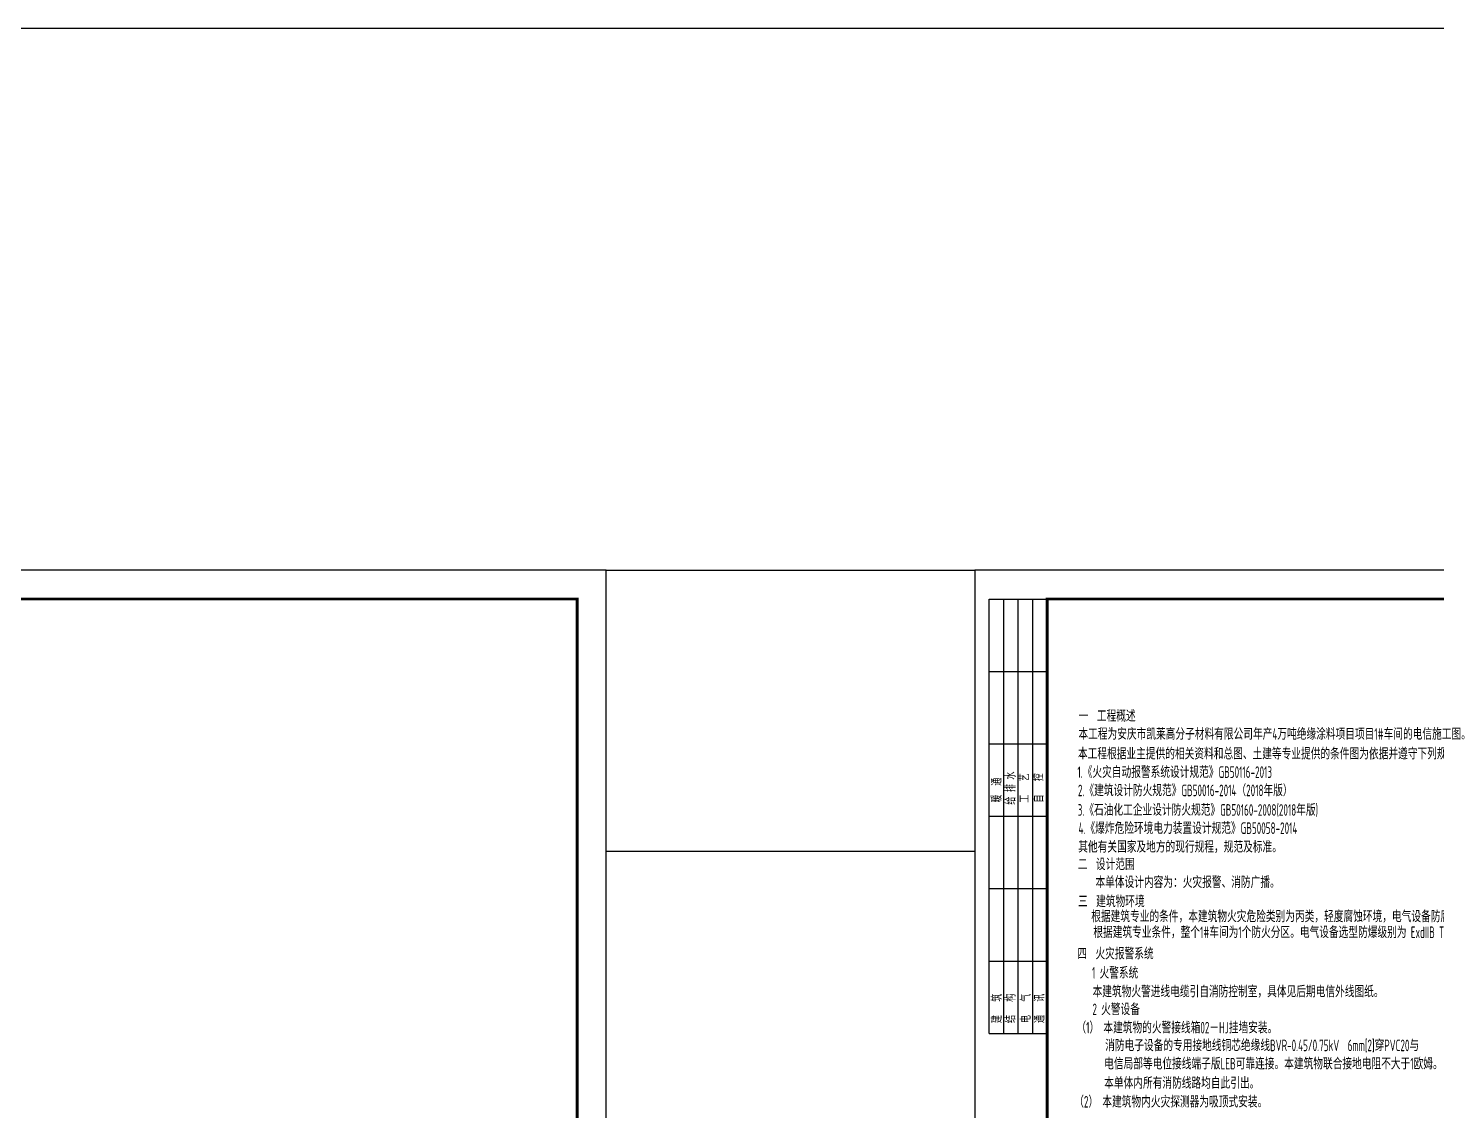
# Model space of a CAD drawing. Extents: x 1234595 to 2088511, y -80443 to 75292.
# Drawn here: x 1388828 to 1437481, y 37906 to 75292 of the extents above; entities that cross this region are included whole.
import ezdxf

# ---------------------------------------------------------------- set-up
doc = ezdxf.new("R2010")
doc.units = 0
doc.header["$LTSCALE"] = 1000
doc.header["$MEASUREMENT"] = 0
doc.layers.get('0').update_dxf_attribs({"linetype": 'CONTINUOUS'})
for name, color, linetype in [('PUB_TITLE', 4, 'CONTINUOUS'), ('WALL', 2, 'CONTINUOUS'), ('WIRE-避雷', 4, 'CONTINUOUS'), ('电信', 7, 'CONTINUOUS')]:
    doc.layers.add(name, color=color, linetype=linetype)
doc.styles.add('sceic', font='sceie.shx', dxfattribs={"width": 0.67, "bigfont": 'sceic.shx'})
doc.styles.get("Standard").update_dxf_attribs({"font": 'GBENOR', "bigfont": 'GBCBIG'})

# ---------------------------------------------------------------- blocks, each defined once
blk = doc.blocks.new('$titleblk$00000095')
for p, q in [((-150, 20), (-150, 0)), ((-150, 20), (0, 20)), ((-125, 20), (-125, 0)), ((-100, 20), (-100, 0)), ((-75, 20), (-75, 0)), ((-75, 20), (-75, 0)), ((-50, 20), (-50, 0)), ((-25, 20), (-25, 0)), ((0, 20), (0, 0)), ((-150, 15), (-75, 15)), ((-75, 15), (0, 15)), ((-150, 10), (-75, 10)), ((-75, 10), (0, 10)), ((-150, 5), (-75, 5)), ((-75, 5), (0, 5))]:
    blk.add_line(p, q)
at = {"width": 0.8}
for s, p in [('建   筑', (-146.45, 15.65)), ('暖  通', (-70.35, 15.73)), ('结   构', (-146.45, 10.91)), ('给 排 水', (-71.03, 10.9)), ('工   艺', (-70.35, 6.13)), ('电   气', (-146.45, 5.65)), ('自   控', (-70.35, 1.24)), ('通   讯', (-146.45, 0.88))]:
    blk.add_text(s, height=3.509, dxfattribs=at).set_placement(p)

msp = doc.modelspace()

# ---------------------------------------------------------------- linework, layer by layer
at = {"layer": 'PUB_TITLE'}
for points in [[(1349390.2, 14579.7), (1408790.2, 14579.7), (1408790.2, 56579.7), (1349390.2, 56579.7)], [(1421521.9, 14579.7), (1480921.9, 14579.7), (1480921.9, 56579.7), (1421521.9, 56579.7)]]:
    msp.add_lwpolyline(points, close=True, dxfattribs=at)
at = {"layer": 'PUB_TITLE', "const_width": 100}
for points in [[(1351890.2, 15579.7), (1407790.2, 15579.7), (1407790.2, 55579.7), (1351890.2, 55579.7)], [(1424021.9, 15579.7), (1479921.9, 15579.7), (1479921.9, 55579.7), (1424021.9, 55579.7)]]:
    msp.add_lwpolyline(points, close=True, dxfattribs=at)
at = {"layer": 'WALL', "color": 1, "ltscale": 10}
msp.add_lwpolyline([(1408790.2, 56579.7), (1421521.9, 56579.7), (1421521.9, 46864.7), (1408790.2, 46864.7)], close=True, dxfattribs=at)
at = {"layer": 'WIRE-避雷', "color": 1}
msp.add_lwpolyline([(1234595.5, 75291.9), (2088511, 75291.9), (2088511, -80442.7), (1234595.5, -80442.7)], close=True, dxfattribs=at)

# ---------------------------------------------------------------- block references
at = {"layer": 'PUB_TITLE', "xscale": 100, "yscale": 100, "zscale": 100, "rotation": 90}
msp.add_blockref('$titleblk$00000095', (1424021.9, 55579.7), dxfattribs=at)

# ---------------------------------------------------------------- texts
at = {"style": 'sceic', "width": 0.67}
for s, p in [('一  工程概述', (1425113, 51342.8)), ('本工程为安庆市凯莱高分子材料有限公司年产4万吨绝缘涂料项目项目1#车间的电信施工图。', (1425101.2, 50719.5)), ('本工程根据业主提供的相关资料和总图、土建等专业提供的条件图为依据并遵守下列规范及规定：', (1425086.1, 50038.5)), ('1.《火灾自动报警系统设计规范》GB50116-2013', (1425069.7, 49402)), ('2.《建筑设计防火规范》GB50016-2014（2018年版）', (1425086.1, 48770.4)), ('3.《石油化工企业设计防火规范》GB50160-2008(2018年版)', (1425078.6, 48095.9)), ('4.《爆炸危险环境电力装置设计规范》GB50058-2014', (1425106.7, 47467.1)), ('其他有关国家及地方的现行规程，规范及标准。', (1425095.6, 46821.8)), ('二  设计范围', (1425080.8, 46218.8)), ('本单体设计内容为：火灾报警、消防广播。', (1425689.8, 45601.7)), ('三  建筑物环境', (1425088.8, 44936.6)), ('四  火灾报警系统', (1425064.5, 43134.3)), ('1 火警系统', (1425571.9, 42471.2)), ('本建筑物火警进线电缆引自消防控制室，具体见后期电信外线图纸。', (1425590.6, 41826.2)), ('2 火警设备', (1425584.9, 41211.6)), ('（1） 本建筑物的火警接线箱02－HJ挂墙安装。', (1425034.2, 40578.3)), ('消防电子设备的专用接地线铜芯绝缘线BVR-0.45/0.75kV  6mm[2]穿PVC20与', (1426026.3, 39965.9)), ('电信局部等电位接线端子版LEB可靠连接。本建筑物联合接地电阻不大于1欧姆。', (1425991.3, 39334.2)), ('本单体内所有消防线路均自此引出。', (1425991.3, 38667.1)), ('（2） 本建筑物内火灾探测器为吸顶式安装。', (1424957.3, 38019.2))]:
    msp.add_text(s, height=400, dxfattribs=at).set_placement(p)
at = {"layer": '电信', "style": 'sceic', "width": 0.67}
for s, p in [('根据建筑专业的条件，本建筑物火灾危险类别为丙类，轻度腐蚀环境，电气设备防腐等级为F1。', (1425545.2, 44419.7)), ('根据建筑专业条件，整个1#车间为1个防火分区。电气设备选型防爆级别为 ExdIIB T4 Gb F1 。', (1425617.3, 43872.3))]:
    msp.add_text(s, height=400, dxfattribs=at).set_placement(p)

doc.saveas('drawing.dxf')
